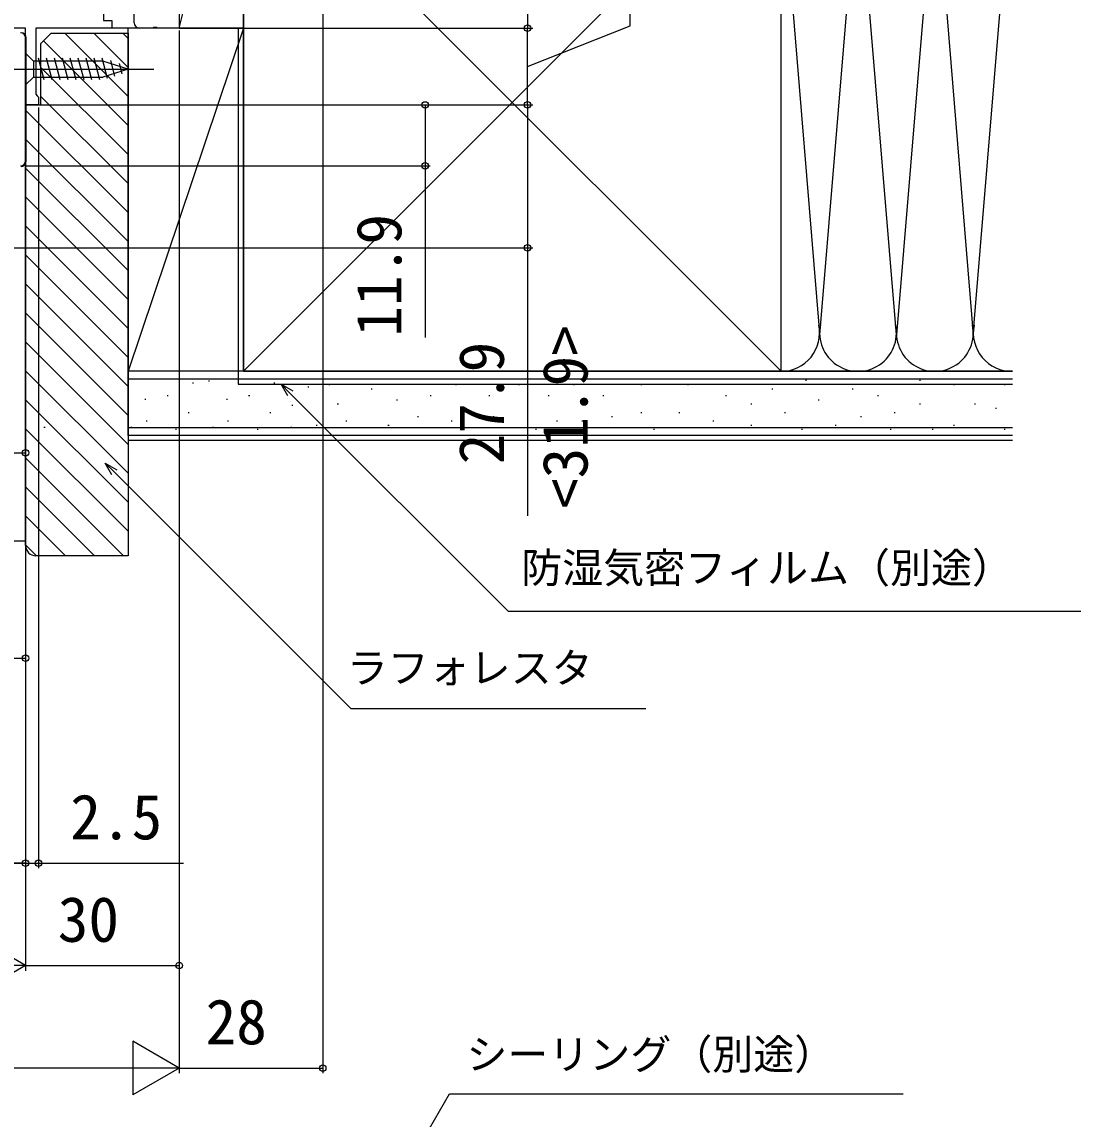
# Model space of a CAD drawing. Units: millimetres, scale not verified. Extents: x -525 to 525, y -783 to 779.
# Drawn here: x 143.6 to 348.8, y -452.7 to -238.5 of the extents above; entities that cross this region are included whole.
import ezdxf
from ezdxf.enums import TextEntityAlignment as Align

# ---------------------------------------------------------------- set-up
doc = ezdxf.new("R2010")
doc.units = ezdxf.units.MM
doc.header["$LTSCALE"] = 4
for name, color, linetype in [('0-2_YKK_11', 7, 'Continuous'), ('0-4_YKK_12', 2, 'Continuous'), ('0-5_YKK_13', 4, 'Continuous'), ('0-7_YKK_D', 6, 'Continuous'), ('0-9_YSS_K', 3, 'Continuous'), ('0-A_YSS_KE', 3, 'Continuous')]:
    doc.layers.add(name, color=color, linetype=linetype)
doc.styles.add('ＭＳ ゴシック', font='')
doc.styles.get('ＭＳ ゴシック').set_extended_font_data('MS Gothic')

msp = doc.modelspace()

# ---------------------------------------------------------------- linework, layer by layer
at = {"layer": '0-2_YKK_11'}
msp.add_line((144.34, -265.597), (144.34, -241.597), dxfattribs=at)
for points in [[(174.339, -125.697), (174.339, -186.297), (202.339, -186.297), (202.339, -189.697), (200.439, -189.697), (199.939, -189.197), (199.439, -188.697), (174.339, -188.697), (174.339, -239.697), (170.098, -239.697), (169.914, -239.577), (169.364, -239.577), (169.181, -239.697), (166.539, -239.697)], [(165.539, -238.697), (165.539, -235.797), (159.539, -235.797), (159.539, -238.197), (161.139, -238.197), (161.139, -239.697), (146.339, -239.697), (146.339, -252.606), (146.589, -252.901), (146.839, -253.197), (146.839, -254.697), (144.339, -254.697), (144.339, -239.697), (118.339, -239.697), (118.339, -237.897), (120.339, -237.897), (120.339, -229.697), (123.639, -229.697)]]:
    msp.add_lwpolyline(points, dxfattribs=at)
for centre, start, end in [((166.539, -238.697), 180.00001, 269.99999), ((143.34, -241.597), 0.00001, 89.99999), ((143.34, -265.597), 270.00001, 359.99999)]:
    msp.add_arc(centre, 1, start, end, dxfattribs=at)
at = {"layer": '0-4_YKK_12'}
for p, q in [((166.539, -239.697), (160.639, -239.697)), ((144.34, -254.697), (144.839, -254.697))]:
    msp.add_line(p, q, dxfattribs=at)
at = {"layer": '0-5_YKK_13'}
for p, q in [((144.44, -265.697), (144.44, -241.597)), ((144.339, -244.598), (144.339, -250.798)), ((144.339, -244.598), (145.889, -246.148)), ((159.423, -246.148), (145.889, -246.148)), ((145.889, -246.148), (145.889, -249.248)), ((147.975, -249.798), (146.849, -245.598)), ((149.527, -249.798), (148.402, -245.598)), ((151.08, -249.798), (149.955, -245.598)), ((152.633, -249.798), (151.508, -245.598)), ((154.186, -249.798), (153.061, -245.598)), ((155.739, -249.798), (154.614, -245.598)), ((157.292, -249.798), (156.167, -245.598)), ((158.845, -249.798), (157.72, -245.598)), ((160.329, -249.539), (159.272, -245.598)), ((164.339, -247.697), (159.423, -246.148)), ((161.76, -249.087), (160.947, -246.051)), ((139.339, -247.698), (169.339, -247.697)), ((164.339, -247.697), (159.423, -249.248)), ((163.192, -248.636), (162.643, -246.586)), ((144.339, -250.798), (145.889, -249.248)), ((145.889, -249.248), (159.423, -249.248))]:
    msp.add_line(p, q, dxfattribs=at)
for centre, start, end in [((143.44, -241.597), 0, 90), ((143.44, -265.697), 270, 0)]:
    msp.add_arc(centre, 1, start, end, dxfattribs=at)
at = {"layer": '0-7_YKK_D'}
for p, q in [((202.339, -190.197), (202.339, -443.698)), ((242.34, -189.697), (242.34, -239.697)), ((174.84, -239.697), (243.34, -239.697)), ((174.84, -239.697), (243.34, -239.697)), ((242.34, -254.697), (242.34, -239.697)), ((174.34, -240.197), (174.34, -423.698)), ((174.34, -240.197), (174.34, -443.698)), ((174.34, -240.197), (174.34, -443.698)), ((147.34, -254.697), (243.34, -254.697)), ((147.34, -254.697), (223.34, -254.697)), ((147.34, -254.697), (243.34, -254.697)), ((144.339, -255.197), (144.339, -363.698)), ((144.34, -255.197), (144.34, -403.698)), ((144.34, -255.197), (144.34, -403.698)), ((144.34, -255.197), (144.34, -423.698)), ((144.34, -255.197), (144.34, -423.698)), ((144.34, -255.197), (144.34, -323.597)), ((146.84, -255.197), (146.84, -403.698)), ((144.34, -266.597), (223.34, -266.597)), ((-111.66, -282.597), (243.34, -282.597)), ((123.34, -322.597), (144.34, -322.597)), ((-140.66, -362.698), (144.339, -362.698)), ((118.34, -402.698), (144.34, -402.698)), ((144.34, -402.698), (141.79, -402.698)), ((144.34, -402.698), (146.84, -402.698)), ((146.84, -402.698), (175.167, -402.698)), ((144.34, -422.698), (135.247, -417.448)), ((144.34, -422.698), (126.153, -422.698)), ((144.34, -422.698), (135.247, -427.948)), ((144.34, -422.698), (174.34, -422.698)), ((174.34, -442.698), (165.247, -437.448)), ((165.247, -437.448), (165.247, -447.948)), ((163.84, -442.698), (-165.16, -442.698)), ((174.34, -442.698), (156.153, -442.698)), ((174.34, -442.698), (165.247, -447.948)), ((174.34, -442.698), (202.339, -442.698))]:
    msp.add_line(p, q, dxfattribs=at)
for points in [[(242.34, -247.197), (262.34, -239.235), (262.34, -220.507)], [(222.34, -254.697), (222.34, -266.597), (222.34, -300.079)], [(242.34, -254.697), (242.34, -282.597), (242.34, -334.897)], [(195.524, -311.484), (194.204, -309.197), (196.49, -310.517)], [(194.204, -309.197), (196.007, -311), (238.55, -353.544), (361.736, -353.544)], [(161.194, -326.893), (159.874, -324.606), (162.16, -325.926)], [(159.874, -324.606), (161.677, -326.41), (207.8, -372.533), (265.41, -372.533)], [(179.929, -529.448), (181.204, -527.239), (227.06, -447.747), (315.653, -447.747)]]:
    msp.add_lwpolyline(points, dxfattribs=at)
for centre in [(242.34, -239.697), (242.34, -239.697), (222.34, -254.697), (242.34, -254.697), (242.34, -254.697), (222.34, -266.597), (242.34, -282.597), (144.34, -322.597), (144.339, -362.698), (144.34, -402.698), (144.34, -402.698), (146.84, -402.698), (174.34, -422.698), (202.339, -442.698)]:
    msp.add_circle(centre, 0.637, dxfattribs=at)
at = {"layer": '0-9_YSS_K'}
for p, q in [((174.34, -239.697), (186.84, -189.697)), ((186.84, -239.697), (186.84, -189.697)), ((186.84, -306.697), (291.84, -201.697)), ((186.84, -201.697), (291.84, -306.697)), ((291.846, -208.892), (299.182, -297.666)), ((329.34, -299.578), (336.841, -208.804)), ((306.682, -210.729), (299.34, -299.578)), ((314.34, -299.578), (306.998, -210.729)), ((321.73, -210.142), (314.34, -299.578)), ((322.001, -210.763), (329.34, -299.578)), ((186.84, -239.697), (164.34, -239.697)), ((164.34, -306.697), (164.34, -239.697)), ((186.84, -239.697), (164.34, -306.697)), ((186.84, -306.697), (186.84, -239.697)), ((151.971, -240.698), (164.34, -253.067)), ((157.628, -240.698), (164.34, -247.41)), ((163.285, -240.698), (164.34, -241.754)), ((147.827, -242.211), (164.34, -258.724)), ((147.34, -247.381), (164.34, -264.381)), ((147.34, -253.038), (164.34, -270.038)), ((144.34, -255.695), (164.34, -275.695)), ((144.34, -261.352), (164.34, -281.352)), ((144.34, -267.008), (164.34, -287.008)), ((144.34, -272.665), (164.34, -292.665)), ((144.34, -278.322), (164.34, -298.322)), ((144.34, -283.979), (164.34, -303.979)), ((144.34, -289.636), (164.34, -309.636)), ((144.34, -295.293), (164.34, -315.293)), ((144.34, -300.95), (164.34, -320.95)), ((144.34, -306.606), (164.34, -326.606)), ((186.84, -306.697), (164.34, -306.697)), ((336.998, -308.197), (164.34, -308.197)), ((291.84, -306.697), (336.998, -306.697)), ((176.905, -308.917), (177.105, -308.917)), ((180.024, -308.527), (180.224, -308.527)), ((192.821, -308.917), (193.021, -308.917)), ((199.448, -309.696), (199.648, -309.696)), ((203.539, -309.263), (203.739, -309.263)), ((211.78, -310.087), (211.98, -310.087)), ((228.264, -309.263), (228.464, -309.263)), ((240.557, -309.263), (240.757, -309.263)), ((251.271, -309.263), (251.471, -309.263)), ((264.458, -309.263), (264.658, -309.263)), ((273.524, -309.263), (273.724, -309.263)), ((290.007, -310.087), (290.207, -310.087)), ((296.6, -308.439), (296.8, -308.439)), ((305.666, -310.087), (305.866, -310.087)), ((318.853, -308.439), (319.053, -308.439)), ((325.446, -309.263), (325.646, -309.263)), ((335.336, -309.263), (335.536, -309.263)), ((144.34, -312.263), (164.34, -332.263)), ((167.615, -312.145), (167.815, -312.145)), ((171.963, -311.411), (172.163, -311.411)), ((183.532, -312.145), (183.732, -312.145)), ((187.88, -311.411), (188.08, -311.411)), ((216.725, -312.235), (216.925, -312.235)), ((223.319, -311.411), (223.519, -311.411)), ((234.788, -311.411), (234.988, -311.411)), ((246.326, -311.411), (246.526, -311.411)), ((257.041, -311.411), (257.241, -311.411)), ((280.941, -311.411), (281.141, -311.411)), ((299.073, -312.235), (299.273, -312.235)), ((310.611, -311.411), (310.811, -311.411)), ((176.084, -314.708), (176.284, -314.708)), ((192.001, -314.708), (192.201, -314.708)), ((196.329, -313.315), (196.53, -313.315)), ((205.187, -313.06), (205.387, -313.06)), ((264.458, -314.708), (264.658, -314.708)), ((271.875, -314.708), (272.075, -314.708)), ((285.886, -313.06), (286.086, -313.06)), ((292.479, -314.708), (292.679, -314.708)), ((313.908, -314.708), (314.108, -314.708)), ((318.853, -313.06), (319.053, -313.06)), ((329.567, -313.06), (329.767, -313.06)), ((333.687, -313.884), (333.887, -313.884)), ((167.843, -316.356), (168.043, -316.356)), ((183.759, -316.356), (183.959, -316.356)), ((206.835, -316.356), (207.035, -316.356)), ((220.846, -315.532), (221.046, -315.532)), ((227.439, -316.356), (227.639, -316.356)), ((235.612, -315.532), (235.812, -315.532)), ((247.975, -316.356), (248.175, -316.356)), ((252.92, -316.356), (253.12, -316.356)), ((258.689, -315.532), (258.889, -315.532)), ((278.469, -316.356), (278.669, -316.356)), ((307.314, -315.532), (307.514, -315.532)), ((144.34, -317.92), (164.34, -337.92)), ((147.924, -317.602), (148.124, -317.602)), ((336.998, -317.697), (164.34, -317.697)), ((164.887, -317.602), (165.087, -317.602)), ((173.612, -318.005), (173.812, -318.005)), ((180.803, -317.602), (181.003, -317.602)), ((189.528, -318.005), (189.728, -318.005)), ((196.14, -317.602), (196.34, -317.602)), ((201.066, -317.18), (201.266, -317.18)), ((215.077, -317.18), (215.277, -317.18)), ((243.854, -318.005), (244.054, -318.005)), ((266.93, -318.005), (267.13, -318.005)), ((285.886, -317.18), (286.086, -317.18)), ((295.776, -318.005), (295.976, -318.005)), ((302.369, -317.18), (302.569, -317.18)), ((313.083, -318.005), (313.283, -318.005)), ((321.325, -318.005), (321.525, -318.005)), ((325.446, -317.18), (325.646, -317.18)), ((335.336, -318.005), (335.536, -318.005)), ((336.998, -320.197), (164.34, -320.197)), ((144.34, -323.577), (163.461, -342.698)), ((144.34, -329.234), (157.804, -342.698)), ((144.34, -334.891), (152.148, -342.698)), ((0.84, -339.798), (144.34, -339.798)), ((144.34, -340.548), (146.491, -342.698))]:
    msp.add_line(p, q, dxfattribs=at)
msp.add_lwpolyline([(174.34, -189.697), (174.34, -239.697), (186.84, -239.697)], dxfattribs=at)
for centre, start, end in [((291.84, -299.197), 270, 11.78353), ((306.84, -299.197), 168.21646, 11.78353), ((321.84, -299.197), 168.21646, 11.78353), ((336.84, -299.197), 168.21646, 271.20759)]:
    msp.add_arc(centre, 7.5, start, end, dxfattribs=at)
at = {"layer": '0-A_YSS_KE'}
for p, q in [((291.84, -306.697), (291.84, -209.197)), ((185.84, -239.697), (185.84, -309.197)), ((336.998, -306.697), (164.34, -306.697)), ((164.34, -319.197), (164.34, -306.697)), ((185.84, -309.197), (336.998, -309.197)), ((336.998, -319.197), (164.34, -319.197))]:
    msp.add_line(p, q, dxfattribs=at)
for points in [[(186.84, -201.697), (186.84, -306.697), (291.84, -306.697)], [(144.34, -340.698), (144.34, -254.698), (147.34, -254.698), (147.34, -242.698), (149.34, -240.698), (164.34, -240.698)], [(164.34, -240.698), (164.34, -342.698), (146.34, -342.698)]]:
    msp.add_lwpolyline(points, dxfattribs=at)
msp.add_arc((146.34, -340.698), 2, 180.00001, 269.99999, dxfattribs=at)

# ---------------------------------------------------------------- texts
at = {"layer": '0-7_YKK_D', "style": 'ＭＳ ゴシック'}
for s, p in [('11.9', (220.34, -299.92)), ('<31.9>', (256.681, -333.579)), ('27.9', (240.34, -324.852))]:
    msp.add_text(s, height=8.798, rotation=90, dxfattribs=at).set_placement(p, align=Align.BOTTOM_LEFT)
for s, height, p in [('防湿気密フィルム（別途）', 5.865, (241.082, -349.737)), ('ラフォレスタ', 5.865, (207.029, -369.274)), ('2.5', 8.798, (153.054, -400.698)), ('30', 8.798, (150.609, -420.698)), ('28', 8.798, (179.471, -440.698)), ('シーリング（別途）', 5.865, (230.39, -444.706))]:
    msp.add_text(s, height=height, dxfattribs=at).set_placement(p, align=Align.BOTTOM_LEFT)

doc.saveas('drawing.dxf')
